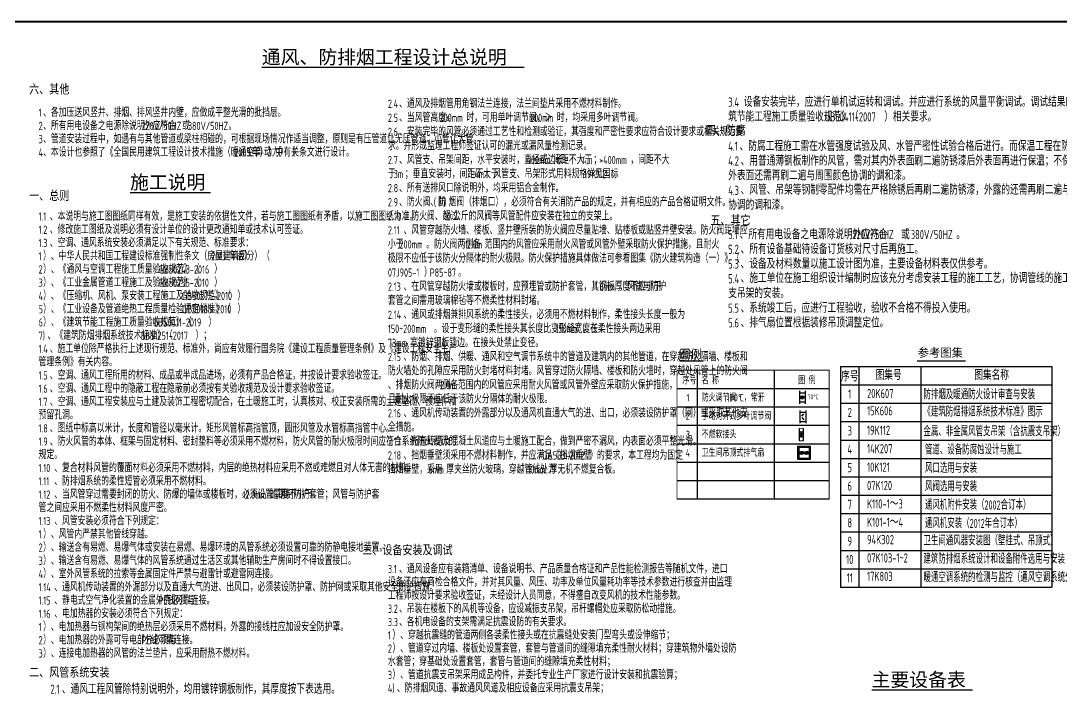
# Model space of a CAD drawing. Extents: x 1247970 to 1725648, y 860327 to 1277876.
# Drawn here: x 1297957 to 1354526, y 1211309 to 1247977 of the extents above; entities that cross this region are included whole.
import ezdxf
from ezdxf.enums import TextEntityAlignment as Align

# ---------------------------------------------------------------- set-up
doc = ezdxf.new("R2010")
doc.units = 0
doc.header["$LTSCALE"] = 1000
doc.header["$MEASUREMENT"] = 0
doc.layers.get('0').update_dxf_attribs({"color": 254})
for name, color, linetype in [('H-FBZ-DW', 3, 'Continuous'), ('H-P-FG', 11, 'Continuous'), ('H-P-FL', 6, 'Continuous'), ('H-P-FM', 6, 'Continuous'), ('H-RF-JS', 3, 'Continuous'), ('PUB_TAB', 254, 'Continuous'), ('TK', 4, 'Continuous'), ('图框', 140, 'Continuous')]:
    doc.layers.add(name, color=color, linetype=linetype)
doc.layers.add('H-P-SB', color=6, linetype='Continuous', lineweight=25)
doc.styles.add('_HZTXT', font='tssdeng.shx', dxfattribs={"width": 0.7, "bigfont": 'hztxt.shx'})
doc.styles.add('HT', font='simhei.ttf')
doc.styles.get("Standard").update_dxf_attribs({"font": 'gbenor.shx', "bigfont": 'gbcbig.shx'})

# ---------------------------------------------------------------- blocks, each defined once
blk = doc.blocks.new('A$C45E92866')
at = {"layer": 'TK', "const_width": 70}
blk.add_lwpolyline([(86, 41), (4468, 41)], dxfattribs=at)
at = {"layer": 'TK', "color": 7, "style": 'HT'}
blk.add_text('施工说明', height=751.1, dxfattribs=at).set_placement((86, 230))
blk = doc.blocks.new('PQ400')
at = {"layer": 'H-P-SB'}
h = blk.add_hatch(dxfattribs=at)
h.set_pattern_fill('ANSI31', color=256, scale=0.7, angle=90, style=0)
h.set_pattern_definition([(135, (7572.25, -160547.45), (-0.7857724106, -0.7857724106), [])])
edge = h.paths.add_edge_path()
edge.add_ellipse((245, 175), major_axis=(-70, 0), ratio=0.5, start_angle=0, end_angle=360)
edge = h.paths.add_edge_path()
edge.add_ellipse((105, 175), major_axis=(-70, 0), ratio=0.5, start_angle=0, end_angle=360)
for points in [[(350, 0), (350, 350), (0, 350), (0, 0)], [(320, 30), (320, 320), (30, 320), (30, 30)]]:
    blk.add_lwpolyline(points, close=True, dxfattribs=at)
for centre in [(105, 175), (245, 175)]:
    blk.add_ellipse(centre, major_axis=(-70, 0), ratio=0.5, dxfattribs=at)

msp = doc.modelspace()

# ---------------------------------------------------------------- linework, layer by layer
at = {"layer": 'H-P-FG', "const_width": 50}
for points in [[(1340279.5, 1225817.7), (1340503.5, 1225817.7)], [(1340503.5, 1225145.7), (1340279.5, 1225145.7)]]:
    msp.add_lwpolyline(points, dxfattribs=at)
at = {"layer": 'H-P-FL'}
for p, q in [((1340290.8, 1227853.4), (1340290.8, 1227153.4)), ((1340290.8, 1227753.4), (1340610.8, 1227753.4)), ((1340610.8, 1227853.4), (1340610.8, 1227153.4)), ((1340290.8, 1227253.4), (1340610.8, 1227253.4)), ((1340600.8, 1227503.4), (1340300.8, 1227503.4)), ((1340318.8, 1226794.4), (1340318.8, 1226094.4)), ((1340318.8, 1226694.4), (1340638.8, 1226694.4)), ((1340422.2, 1226487.8), (1340535.4, 1226600.9)), ((1340638.8, 1226794.4), (1340638.8, 1226094.4)), ((1340318.8, 1226194.4), (1340638.8, 1226194.4)), ((1340422.2, 1226400.9), (1340535.4, 1226287.8))]:
    msp.add_line(p, q, dxfattribs=at)
at = {"layer": 'H-P-FL', "const_width": 40}
for points in [[(1340458.8, 1226544.4, 1), (1340498.8, 1226544.4, 1)], [(1340458.8, 1226344.4, 1), (1340498.8, 1226344.4, 1)]]:
    msp.add_lwpolyline(points, format="xyb", close=True, dxfattribs=at)
at = {"layer": 'H-P-FL'}
msp.add_circle((1340450.8, 1227503.4), 90, dxfattribs=at)
at = {"layer": 'H-P-FM'}
for p, q in [((1340279.5, 1225817.7), (1340279.5, 1225145.7)), ((1340326.4, 1225435.4), (1340438.4, 1225338.4)), ((1340415.4, 1225649.7), (1340335.5, 1225442)), ((1340363.7, 1225649.7), (1340335.5, 1225576.4)), ((1340335.5, 1225544.1), (1340447.5, 1225447.1)), ((1340447.5, 1225598.6), (1340337.8, 1225313.7)), ((1340348.5, 1225647.1), (1340460.5, 1225550.1)), ((1340447.5, 1225464.2), (1340389.6, 1225313.7)), ((1340503.5, 1225817.7), (1340503.5, 1225145.7))]:
    msp.add_line(p, q, dxfattribs=at)
at = {"layer": 'H-RF-JS', "const_width": 70}
for points in [[(1311059.1, 1245443.4), (1325338.6, 1245443.4)], [(1333757.1, 1229480.6), (1335064.5, 1229480.6)], [(1346679, 1229480.6), (1349324, 1229480.6)], [(1344215.7, 1211588.3), (1349715.3, 1211588.3)]]:
    msp.add_lwpolyline(points, dxfattribs=at)
at = {"layer": 'PUB_TAB', "const_width": 50}
msp.add_lwpolyline([(1333636.2, 1221982), (1341910.2, 1221982), (1341910.2, 1228982), (1333636.2, 1228982)], close=True, dxfattribs=at)
at = {"layer": 'PUB_TAB'}
for points in [[(1334736.2, 1228982), (1334736.2, 1221982)], [(1338916.3, 1228982), (1338916.3, 1221982)], [(1333636.2, 1227982), (1341910.2, 1227982)], [(1333636.2, 1226982), (1341910.2, 1226982)], [(1333636.2, 1225982), (1341910.2, 1225982)], [(1333636.2, 1224982), (1341910.2, 1224982)], [(1333636.2, 1223982), (1341910.2, 1223982)], [(1333636.2, 1222982), (1341910.2, 1222982)], [(1333636.2, 1221982), (1341910.2, 1221982)]]:
    msp.add_lwpolyline(points, dxfattribs=at)
at = {"layer": 'TK'}
for p, q in [((1342529.4, 1229184.1), (1342529.4, 1217184.1)), ((1342529.4, 1229184.1), (1354011.7, 1229184.1)), ((1343529.4, 1229184.1), (1343529.4, 1217184.1)), ((1346902.5, 1229184.1), (1346902.5, 1217184.1)), ((1354011.7, 1229184.1), (1354011.7, 1217184.1)), ((1342529.4, 1228184.1), (1354011.7, 1228184.1)), ((1342529.4, 1227184.1), (1354011.7, 1227184.1)), ((1342529.4, 1226184.1), (1354011.7, 1226184.1)), ((1342529.4, 1225184.1), (1354011.7, 1225184.1)), ((1342529.4, 1224184.1), (1354011.7, 1224184.1)), ((1342529.4, 1223184.1), (1354011.7, 1223184.1)), ((1342529.4, 1222184.1), (1354011.7, 1222184.1)), ((1342529.4, 1221184.1), (1354011.7, 1221184.1)), ((1342529.4, 1220184.1), (1354011.7, 1220184.1)), ((1342529.4, 1219184.1), (1354011.7, 1219184.1)), ((1342529.4, 1218184.1), (1354011.7, 1218184.1)), ((1342529.4, 1217184.1), (1354011.7, 1217184.1))]:
    msp.add_line(p, q, dxfattribs=at)
at = {"layer": '图框', "const_width": 100}
msp.add_lwpolyline([(1362069.8, 1190527), (1362069.8, 1247927), (1281469.8, 1247927), (1281469.8, 1190527)], close=True, dxfattribs=at)

# ---------------------------------------------------------------- block references
at = {"color": 1}
msp.add_blockref('A$C45E92866', (1303810.2, 1238596.7), dxfattribs=at)
at = {"layer": 'H-FBZ-DW', "xscale": 2, "yscale": 2, "zscale": 2}
msp.add_blockref('PQ400', (1340196.6, 1224135.5), dxfattribs=at)

# ---------------------------------------------------------------- texts
at = {"layer": 'H-P-FL', "width": 0.8}
msp.add_text('70%%DC', height=250, dxfattribs=at).set_placement((1341037.1, 1227526.5), align=Align.MIDDLE_CENTER)
at = {"layer": 'H-RF-JS', "color": 7, "style": 'HT'}
for s, height, p in [('通风、防排烟工程设计总说明', 751.055, (1311059.1, 1245633.1)), ('图例', 450.63, (1333757.1, 1229645.4)), ('主要设备表', 751.05, (1344215.7, 1211778))]:
    msp.add_text(s, height=height, dxfattribs=at).set_placement(p)
msp.add_text(' 参考图集', height=450.63, dxfattribs=at).set_placement((1347800.1, 1229944.4), align=Align.MIDDLE)
at = {"layer": 'PUB_TAB', "style": '_HZTXT', "width": 0.7}
for s, p in [('序号', (1333933.8, 1228222)), ('名', (1334976.2, 1228222)), ('称', (1335538.4, 1228222)), ('图', (1340227.7, 1228222)), ('例', (1340789.9, 1228222)), ('1', (1334159.3, 1227282)), ('防火调节阀', (1334976.2, 1227282)), ('(70', (1336376.2, 1227282)), ('°', (1336957.7, 1227282)), ('C', (1337043.9, 1227282)), ('，常开', (1337270.1, 1227282)), (')', (1338110.1, 1227282)), ('2', (1334110.8, 1226282)), ('手动对开式多叶调节阀', (1334976.2, 1226282)), ('3', (1334110.8, 1225282)), ('不燃软接头', (1334976.2, 1225282)), ('卫生间吊顶式排气扇', (1334976.2, 1224282)), ('4', (1334105.4, 1224282))]:
    msp.add_text(s, height=400, dxfattribs=at).set_placement(p)
at = {"layer": 'TK'}
for s, height, style, width, p in [('六、其他', 500, 'HT', 0.8, (1298410.9, 1244018.4)), ('2.4', 450, '_HZTXT', 0.7, (1317917.3, 1243244.8)), ('、通风及排烟管用角钢法兰连接，法兰间垫片采用不燃材料制作。', 450, '_HZTXT', 0.7, (1318523, 1243244.8)), ('3.4', 500, '_HZTXT', 0.7, (1336422.3, 1243305.6)), ('设备安装完毕，应进行单机试运转和调试。并应进行系统的风量平衡调试。调试结果应满足《建', 500, '_HZTXT', 0.7, (1337271.7, 1243305.6)), ('1', 450, '_HZTXT', 0.7, (1298926.1, 1242757.4)), ('、各加压送风竖井、排烟、排风竖井内壁，应做成平整光滑的批挡层。', 450, '_HZTXT', 0.7, (1299168.4, 1242757.4)), ('2.5', 450, '_HZTXT', 0.7, (1317917.3, 1242479.8)), ('、当风管高度≤', 450, '_HZTXT', 0.7, (1318523, 1242479.8)), ('200mm', 450, '_HZTXT', 0.7, (1320728, 1242479.8)), ('时，可用单叶调节阀，＞', 450, '_HZTXT', 0.7, (1322181.9, 1242479.8)), ('200mm', 450, '_HZTXT', 0.7, (1325646.9, 1242479.8)), ('时，均采用多叶调节阀。', 450, '_HZTXT', 0.7, (1327100.7, 1242479.8)), ('筑节能工程施工质量验收规范》（', 500, '_HZTXT', 0.7, (1336422.3, 1242505.6)), ('GB50411-2007', 500, '_HZTXT', 0.7, (1341672.3, 1242505.6)), ('）相关要求。', 500, '_HZTXT', 0.7, (1344903.1, 1242505.6)), ('2', 450, '_HZTXT', 0.7, (1298926.1, 1242037.4)), ('、所有用电设备之电源除说明外应符合', 450, '_HZTXT', 0.7, (1299168.4, 1242037.4)), ('220V/50HZ', 450, '_HZTXT', 0.7, (1304523.4, 1242037.4)), ('或', 450, '_HZTXT', 0.7, (1306728.4, 1242037.4)), ('380V/50HZ', 450, '_HZTXT', 0.7, (1307043.4, 1242037.4)), ('四、防腐', 500, 'HT', 0.8, (1335204.3, 1241794.1, -710)), ('3', 450, '_HZTXT', 0.7, (1298926.1, 1241317.4)), ('、管道安装过程中，如遇有与其他管道或梁柱相碰的，可根据现场情况作适当调整，原则是有压管道让无压管道、小管让大管。', 450, '_HZTXT', 0.7, (1299168.4, 1241317.4)), ('。', 450, '_HZTXT', 0.7, (1309248.4, 1242037.4)), ('2.6', 450, '_HZTXT', 0.7, (1317917.3, 1241714.8)), ('、安装完毕的风管必须通过工艺性和检测或验证，其强度和严密性要求应符合设计要求或相关规范要', 450, '_HZTXT', 0.7, (1318523, 1241714.8)), ('求。并形成监理工程师签证认可的漏光或漏风量检测记录。', 450, '_HZTXT', 0.7, (1317917.3, 1240949.8)), ('4.1', 500, '_HZTXT', 0.7, (1336422.3, 1240905.6)), ('、防腐工程施工需在水管强度试验及风、水管严密性试验合格后进行。而保温工程在防腐后进行。', 500, '_HZTXT', 0.7, (1337041.5, 1240905.6)), ('4', 450, '_HZTXT', 0.7, (1298926.1, 1240597.4)), ('、本设计也参照了《全国民用建筑工程设计技术措施（暖通空调·动力）（', 450, '_HZTXT', 0.7, (1299168.4, 1240597.4)), ('2009', 450, '_HZTXT', 0.7, (1309563.4, 1240597.4)), ('年）》中有关条文进行设计。', 450, '_HZTXT', 0.7, (1310532.6, 1240597.4)), ('2.7', 450, '_HZTXT', 0.7, (1317917.3, 1240184.8)), ('、风管支、吊架间距，水平安装时，直径或边长≤', 450, '_HZTXT', 0.7, (1318523, 1240184.8)), ('400mm', 450, '_HZTXT', 0.7, (1325453, 1240184.8)), ('间距不大于', 450, '_HZTXT', 0.7, (1326906.9, 1240184.8)), ('4m', 450, '_HZTXT', 0.7, (1328481.9, 1240184.8)), ('；', 450, '_HZTXT', 0.7, (1329087.7, 1240184.8)), ('>400mm', 450, '_HZTXT', 0.7, (1329402.7, 1240184.8)), ('，间距不大', 450, '_HZTXT', 0.7, (1331098.8, 1240184.8)), ('4.2', 500, '_HZTXT', 0.7, (1336422.3, 1240105.6)), ('、用普通薄钢板制作的风管，需对其内外表面刷二遍防锈漆后外表面再进行保温；不保温的风管', 500, '_HZTXT', 0.7, (1337095.4, 1240105.6)), ('于', 450, '_HZTXT', 0.7, (1317917.3, 1239419.8)), ('3m', 450, '_HZTXT', 0.7, (1318232.3, 1239419.8)), ('；垂直安装时，间距不大于', 450, '_HZTXT', 0.7, (1318838, 1239419.8)), ('4m', 450, '_HZTXT', 0.7, (1322618, 1239419.8)), ('。风管支、吊架形式用料规格详见国标', 450, '_HZTXT', 0.7, (1323223.8, 1239419.8)), ('19K112', 450, '_HZTXT', 0.7, (1328578.8, 1239419.8)), ('。', 450, '_HZTXT', 0.7, (1330044.8, 1239419.8)), ('外表面还需再刷二遍与周围颜色协调的调和漆。', 500, '_HZTXT', 0.7, (1336422.3, 1239305.6)), ('2.8', 450, '_HZTXT', 0.7, (1317917.3, 1238654.8)), ('、所有送排风口除说明外，均采用铝合金制作。', 450, '_HZTXT', 0.7, (1318523, 1238654.8)), ('4.3', 500, '_HZTXT', 0.7, (1336422.3, 1238505.6)), ('、风管、吊架等钢制零配件均需在严格除锈后再刷二遍防锈漆，外露的还需再刷二遍与周围颜色', 500, '_HZTXT', 0.7, (1337095.4, 1238528.6)), ('一、总则', 500, 'HT', 0.8, (1298410.9, 1238232.4)), ('2.9', 450, '_HZTXT', 0.7, (1317917.3, 1237889.8)), ('、防火阀、防', 450, '_HZTXT', 0.7, (1318523, 1237889.8)), ('(', 450, '_HZTXT', 0.7, (1320413, 1237889.8)), ('排', 450, '_HZTXT', 0.7, (1320655.3, 1237889.8)), (')', 450, '_HZTXT', 0.7, (1320970.3, 1237889.8)), ('烟阀（排烟口），必须符合有关消防产品的规定，并有相应的产品合格证明文件。', 450, '_HZTXT', 0.7, (1321212.7, 1237889.8)), ('协调的调和漆。', 500, '_HZTXT', 0.7, (1336422.3, 1237705.6)), ('1.1', 450, '_HZTXT', 0.7, (1298926.1, 1237113.4)), ('、本说明与施工图图纸同样有效，是施工安装的依据性文件，若与施工图图纸有矛盾，以施工图图纸为准。', 450, '_HZTXT', 0.7, (1299531.8, 1237113.4)), ('2.10', 450, '_HZTXT', 0.7, (1317917.3, 1237124.8)), ('、防火阀、超过', 450, '_HZTXT', 0.7, (1318765.3, 1237124.8)), ('10', 450, '_HZTXT', 0.7, (1320970.3, 1237124.8)), ('公斤的风阀等风管配件应安装在独立的支架上。', 450, '_HZTXT', 0.7, (1321455, 1237124.8)), ('五、其它', 500, 'HT', 0.8, (1335456.7, 1236894.3)), ('1.2', 450, '_HZTXT', 0.7, (1298926.1, 1236393.4)), ('、修改施工图纸及说明必须有设计单位的设计更改通知单或技术认可签证。', 450, '_HZTXT', 0.7, (1299531.8, 1236393.4)), ('2.11', 450, '_HZTXT', 0.7, (1317917.3, 1236359.8)), ('、风管穿越防火墙、楼板、竖井壁所装的防火阀应尽量贴墙、贴楼板或贴竖井壁安装。防火阀距墙应', 450, '_HZTXT', 0.7, (1318765.3, 1236359.8)), ('5.1', 500, '_HZTXT', 0.7, (1336422.3, 1236105.6)), ('、所有用电设备之电源除说明外应符合', 500, '_HZTXT', 0.7, (1337041.5, 1236105.6)), ('220V/50HZ', 500, '_HZTXT', 0.7, (1343167.9, 1236105.6)), ('或', 500, '_HZTXT', 0.7, (1345821.2, 1236105.6)), ('380V/50HZ', 500, '_HZTXT', 0.7, (1346347.6, 1236105.6)), ('1.3', 450, '_HZTXT', 0.7, (1298926.1, 1235673.4)), ('、空调、通风系统安装必须满足以下有关规范、标准要求：', 450, '_HZTXT', 0.7, (1299531.8, 1235673.4)), ('小于', 450, '_HZTXT', 0.7, (1317917.3, 1235594.8)), ('200mm', 450, '_HZTXT', 0.7, (1318547.3, 1235594.8)), ('。防火阀两侧各', 450, '_HZTXT', 0.7, (1320001.1, 1235594.8)), ('2.0m', 450, '_HZTXT', 0.7, (1322206.1, 1235594.8)), ('范围内的风管应采用耐火风管或风管外壁采取防火保护措施，且耐火', 450, '_HZTXT', 0.7, (1323175.3, 1235594.8)), ('。', 500, '_HZTXT', 0.7, (1348824.5, 1236105.6)), ('5.2', 500, '_HZTXT', 0.7, (1336422.3, 1235305.6)), ('、所有设备基础待设备订货核对尺寸后再施工。', 500, '_HZTXT', 0.7, (1337095.4, 1235305.6)), ('1', 450, '_HZTXT', 0.7, (1298926.1, 1234953.4)), ('）、中华人民共和国工程建设标准强制性条文（房屋建筑部分）（', 450, '_HZTXT', 0.7, (1299168.4, 1234953.4)), ('2013', 450, '_HZTXT', 0.7, (1308303.4, 1234953.4)), ('年版）', 450, '_HZTXT', 0.7, (1309272.6, 1234953.4)), ('极限不应低于该防火分隔体的耐火极限。防火保护措施具体做法可参看图集《防火建筑构造（一）》（', 450, '_HZTXT', 0.7, (1317917.3, 1234829.8)), ('5.3', 500, '_HZTXT', 0.7, (1336422.3, 1234505.6)), ('、设备及材料数量以施工设计图为准，主要设备材料表仅供参考。', 500, '_HZTXT', 0.7, (1337095.4, 1234505.6)), ('2', 450, '_HZTXT', 0.7, (1298926.1, 1234233.4)), ('）、《通风与空调工程施工质量验收规范》（', 450, '_HZTXT', 0.7, (1299168.4, 1234233.4)), ('GB50243-2016', 450, '_HZTXT', 0.7, (1305468.4, 1234233.4)), ('）', 450, '_HZTXT', 0.7, (1308473, 1234233.4)), ('07J905-1', 450, '_HZTXT', 0.7, (1317917.3, 1234064.8)), ('）', 450, '_HZTXT', 0.7, (1319880, 1234064.8)), ('P85~87', 450, '_HZTXT', 0.7, (1320195, 1234064.8)), ('3', 450, '_HZTXT', 0.7, (1298926.1, 1233513.4)), ('）、《工业金属管道工程施工及验收规范》（', 450, '_HZTXT', 0.7, (1299168.4, 1233513.4)), ('GB50235-2010', 450, '_HZTXT', 0.7, (1305468.4, 1233513.4)), ('）', 450, '_HZTXT', 0.7, (1308473, 1233513.4)), ('、在风管穿越防火墙或楼板时，应预埋管或防护套管，其钢板厚度不应小于', 450, '_HZTXT', 0.7, (1318765.3, 1233299.8)), ('。', 450, '_HZTXT', 0.7, (1321733.6, 1234064.8)), ('，风管与防护', 450, '_HZTXT', 0.7, (1330493, 1233299.8)), ('5.4', 500, '_HZTXT', 0.7, (1336422.3, 1233705.6)), ('、施工单位在施工组织设计编制时应该充分考虑安装工程的施工工艺，协调管线的施工顺序以及', 500, '_HZTXT', 0.7, (1337095.4, 1233728.6)), ('4', 450, '_HZTXT', 0.7, (1298926.1, 1232793.4)), ('）、《压缩机、风机、泵安装工程施工及验收规范》（', 450, '_HZTXT', 0.7, (1299168.4, 1232793.4)), ('GB50275-2010', 450, '_HZTXT', 0.7, (1306728.4, 1232793.4)), ('）', 450, '_HZTXT', 0.7, (1309733, 1232793.4)), ('2.13', 450, '_HZTXT', 0.7, (1317917.3, 1233299.8)), ('1.6mm', 450, '_HZTXT', 0.7, (1329160.3, 1233299.8)), ('支吊架的安装。', 500, '_HZTXT', 0.7, (1336422.3, 1232905.6)), ('套管之间需用玻璃棉毡等不燃柔性材料封堵。', 450, '_HZTXT', 0.7, (1317917.3, 1232534.8)), ('、系统竣工后，应进行工程验收，验收不合格不得投入使用。', 500, '_HZTXT', 0.7, (1337095.4, 1232105.6)), ('5', 450, '_HZTXT', 0.7, (1298926.1, 1232073.4)), ('）、《工业设备及管道绝热工程质量检验评定标准》（', 450, '_HZTXT', 0.7, (1299168.4, 1232073.4)), ('GB50185-2010', 450, '_HZTXT', 0.7, (1306728.4, 1232073.4)), ('）', 450, '_HZTXT', 0.7, (1309733, 1232073.4)), ('2.14', 450, '_HZTXT', 0.7, (1317917.3, 1231769.8)), ('、通风或排烟兼排风系统的柔性接头，必须用不燃材料制作，柔性接头长度一般为', 450, '_HZTXT', 0.7, (1318765.3, 1231769.8)), ('5.5', 500, '_HZTXT', 0.7, (1336422.3, 1232105.6)), ('6', 450, '_HZTXT', 0.7, (1298926.1, 1231353.4)), ('）、《建筑节能工程施工质量验收规范》（', 450, '_HZTXT', 0.7, (1299168.4, 1231353.4)), ('GB50411-2019', 450, '_HZTXT', 0.7, (1305153.4, 1231353.4)), ('）', 450, '_HZTXT', 0.7, (1308158, 1231353.4)), ('。设于变形缝的柔性接头其长度比变形缝宽度长', 450, '_HZTXT', 0.7, (1320413, 1231004.8)), ('5.6', 500, '_HZTXT', 0.7, (1336422.3, 1231305.6)), ('、排气扇位置根据装修吊顶调整定位。', 500, '_HZTXT', 0.7, (1337095.4, 1231305.6)), ('7)', 450, '_HZTXT', 0.7, (1298926.1, 1230633.4)), ('、《建筑防烟排烟系统技术标准》（', 450, '_HZTXT', 0.7, (1299410.7, 1230633.4)), ('GB51251-2017', 450, '_HZTXT', 0.7, (1304450.7, 1230633.4)), ('）；', 450, '_HZTXT', 0.7, (1307455.3, 1230633.4)), ('150~200mm', 450, '_HZTXT', 0.7, (1317917.3, 1231004.8)), ('150mm', 450, '_HZTXT', 0.7, (1327028, 1231004.8)), ('，在柔性接头两边采用', 450, '_HZTXT', 0.7, (1328481.9, 1231004.8)), ('、施工单位除严格执行上述现行规范、标准外，尚应有效履行国务院《建设工程质量管理条例》及《建设工程安全生产', 450, '_HZTXT', 0.7, (1299531.8, 1229913.4)), ('73mm', 450, '_HZTXT', 0.7, (1317917.3, 1230239.8)), ('宽镀锌钢板锁边。在接头处禁止变径。', 450, '_HZTXT', 0.7, (1319128.8, 1230239.8)), ('1.4', 450, '_HZTXT', 0.7, (1298926.1, 1229913.4)), ('2.15', 450, '_HZTXT', 0.7, (1317917.3, 1229474.8)), ('、防烟、排烟、供暖、通风和空气调节系统中的管道及建筑内的其他管道，在穿越防火隔墙、楼板和', 450, '_HZTXT', 0.7, (1318765.3, 1229474.8)), ('管理条例》有关内容。', 450, '_HZTXT', 0.7, (1298926.1, 1229193.4)), ('1.5', 450, '_HZTXT', 0.7, (1298926.1, 1228473.4)), ('、空调、通风工程所用的材料、成品或半成品进场，必须有产品合格证，并按设计要求验收签证。', 450, '_HZTXT', 0.7, (1299531.8, 1228473.4)), ('防火墙处的孔隙应采用防火封堵材料封堵。风管穿过防火隔墙、楼板和防火墙时，穿越处风管上的防火阀', 450, '_HZTXT', 0.7, (1317917.3, 1228709.8)), ('图集号', 500, '_HZTXT', 0.7, (1344433.4, 1228455.9)), ('图集名称', 500, '_HZTXT', 0.7, (1349795.9, 1228455.9)), ('1.6', 450, '_HZTXT', 0.7, (1298926.1, 1227753.4)), ('、空调、通风工程中的隐蔽工程在隐蔽前必须按有关验收规范及设计要求验收签证。', 450, '_HZTXT', 0.7, (1299531.8, 1227753.4)), ('、排烟防火阀两侧各', 450, '_HZTXT', 0.7, (1317917.3, 1227944.8)), ('2.0m', 450, '_HZTXT', 0.7, (1320752.3, 1227944.8)), ('范围内的风管应采用耐火风管或风管外壁应采取防火保护措施，', 450, '_HZTXT', 0.7, (1321721.5, 1227944.8)), ('且耐火极限不应低于该防火分隔体的耐火极限。', 450, '_HZTXT', 0.7, (1317917.3, 1227179.8)), ('20K607', 500, '_HZTXT', 0.7, (1343969.6, 1227460.6)), ('防排烟及暖通防火设计审查与安装', 500, '_HZTXT', 0.6, (1347036.1, 1227401.6)), ('1.7', 450, '_HZTXT', 0.7, (1298926.1, 1227033.4)), ('、空调、通风工程安装应与土建及装饰工程密切配合，在土暖施工时，认真核对、校正安装所需的土建基础、预埋件和', 450, '_HZTXT', 0.7, (1299531.8, 1227033.4)), ('15K606', 500, '_HZTXT', 0.7, (1343969.6, 1226522.8)), ('《建筑防烟排烟系统技术标准》图示', 500, '_HZTXT', 0.6, (1347036.1, 1226463.8)), ('预留孔洞。', 450, '_HZTXT', 0.7, (1298926.1, 1226313.4)), ('2.16', 450, '_HZTXT', 0.7, (1317917.3, 1226414.8)), ('、通风机传动装置的外露部分以及通风机直通大气的进、出口，必须装设防护罩（网）或采取其他安', 450, '_HZTXT', 0.7, (1318765.3, 1226414.8)), ('1.8', 450, '_HZTXT', 0.7, (1298926.1, 1225593.4)), ('、图纸中标高以米计，长度和管径以毫米计。矩形风管标高指管顶，圆形风管及水管标高指管中心。', 450, '_HZTXT', 0.7, (1299531.8, 1225593.4)), ('全措施。', 450, '_HZTXT', 0.7, (1317917.3, 1225649.8)), ('19K112', 500, '_HZTXT', 0.7, (1343969.6, 1225460.6)), ('金属、非金属风管支吊架（含抗震支吊架）', 500, '_HZTXT', 0.6, (1347036.1, 1225396.8)), ('1.9', 450, '_HZTXT', 0.7, (1298926.1, 1224873.4)), ('、防火风管的本体、框架与固定材料、密封垫料等必须采用不燃材料，防火风管的耐火极限时间应符合系统防火设计的', 450, '_HZTXT', 0.7, (1299531.8, 1224873.4)), ('2.17', 450, '_HZTXT', 0.7, (1317917.3, 1224884.8)), ('、所有砖砌及混凝土风道应与土暖施工配合，做到严密不漏风，内表面必须平整光滑。', 450, '_HZTXT', 0.7, (1318765.3, 1224884.8)), ('14K207', 500, '_HZTXT', 0.7, (1343969.6, 1224460.6)), ('管道、设备防腐蚀设计与施工', 500, '_HZTXT', 0.6, (1347118.1, 1224399.7)), ('规定。', 450, '_HZTXT', 0.7, (1298926.1, 1224153.4)), ('2.18', 450, '_HZTXT', 0.7, (1317917.3, 1224119.8)), ('、挡烟垂壁须采用不燃材料制作，并应满足《挡烟垂壁', 450, '_HZTXT', 0.7, (1318765.3, 1224119.8)), ('GA533-2012', 450, '_HZTXT', 0.7, (1326325.3, 1224119.8)), ('》的要求，本工程均为固定', 450, '_HZTXT', 0.7, (1328857.5, 1224119.8)), ('1.10', 450, '_HZTXT', 0.7, (1298926.1, 1223433.4)), ('、复合材料风管的覆面材料必须采用不燃材料，内层的绝热材料应采用不燃或难燃且对人体无害的材料。', 450, '_HZTXT', 0.7, (1299774.2, 1223433.4)), ('挡烟垂壁，采用', 450, '_HZTXT', 0.7, (1317917.3, 1223354.8)), ('6mm', 450, '_HZTXT', 0.7, (1320122.3, 1223354.8)), ('厚夹丝防火玻璃，穿越管线处为', 450, '_HZTXT', 0.7, (1321091.5, 1223354.8)), ('10mm', 450, '_HZTXT', 0.7, (1325501.5, 1223354.8)), ('厚无机不燃复合板。', 450, '_HZTXT', 0.7, (1326713, 1223354.8)), ('10K121', 500, '_HZTXT', 0.7, (1343969.6, 1223460.6)), ('风口选用与安装', 500, '_HZTXT', 0.6, (1347118.1, 1223399.7)), ('1.11', 450, '_HZTXT', 0.7, (1298926.1, 1222713.4)), ('、防排烟系统的柔性短管必须采用不燃材料。', 450, '_HZTXT', 0.7, (1299774.2, 1222713.4)), ('、当风管穿过需要封闭的防火、防爆的墙体或楼板时，必须设置厚度不小于', 450, '_HZTXT', 0.7, (1299774.2, 1221993.4)), ('的钢制防护套管；风管与防护套', 450, '_HZTXT', 0.7, (1311501.8, 1221993.4)), ('07K120', 500, '_HZTXT', 0.7, (1343969.6, 1222460.6)), ('风阀选用与安装', 500, '_HZTXT', 0.6, (1347118.1, 1222399.7)), ('1.12', 450, '_HZTXT', 0.7, (1298926.1, 1221993.4)), ('2.0mm', 450, '_HZTXT', 0.7, (1310169.2, 1221993.4)), ('K110-1～3', 500, '_HZTXT', 0.7, (1343969.6, 1221460.6)), ('通风机附件安装（2002合订本）', 500, '_HZTXT', 0.6, (1347118.1, 1221399.7)), ('管之间应采用不燃柔性材料风度严密。', 450, '_HZTXT', 0.7, (1298926.1, 1221273.4)), ('1.13', 450, '_HZTXT', 0.7, (1298926.1, 1220553.4)), ('、风管安装必须符合下列规定：', 450, '_HZTXT', 0.7, (1299774.2, 1220553.4)), ('K101-1～4', 500, '_HZTXT', 0.7, (1343969.6, 1220460.6)), ('通风机安装（2012年合订本）', 500, '_HZTXT', 0.6, (1347118.1, 1220399.7)), ('1', 450, '_HZTXT', 0.7, (1298926.1, 1219833.4)), ('）、风管内严禁其他管线穿越。', 450, '_HZTXT', 0.7, (1299168.4, 1219833.4)), ('94K302', 500, '_HZTXT', 0.7, (1343969.6, 1219514.5)), ('卫生间通风器安装图（壁挂式、吊顶式）', 500, '_HZTXT', 0.6, (1347036.1, 1219455.5)), ('2', 450, '_HZTXT', 0.7, (1298926.1, 1219113.4)), ('）、输送含有易燃、易爆气体或安装在易燃、易爆环境的风管系统必须设置可靠的防静电接地装置。', 450, '_HZTXT', 0.7, (1299168.4, 1219113.4)), ('三、设备安装及调试', 500, 'HT', 0.8, (1316523.5, 1218967.2)), ('3', 450, '_HZTXT', 0.7, (1298926.1, 1218393.4)), ('）、输送含有易燃、易爆气体的风管系统通过生活区或其他辅助生产房间时不得设置接口。', 450, '_HZTXT', 0.7, (1299168.4, 1218393.4)), ('07K103-1~2', 500, '_HZTXT', 0.7, (1343969.6, 1218522.8)), ('建筑防排烟系统设计和设备附件选用与安装', 500, '_HZTXT', 0.6, (1347036.1, 1218463.8)), ('4', 450, '_HZTXT', 0.7, (1298926.1, 1217673.4)), ('）、室外风管系统的拉索等金属固定件严禁与避雷针或避雷网连接。', 450, '_HZTXT', 0.7, (1299168.4, 1217673.4)), ('3.1', 450, '_HZTXT', 0.7, (1317917.3, 1217942.5)), ('、通风设备应有装箱清单、设备说明书、产品质量合格证和产品性能检测报告等随机文件，进口', 450, '_HZTXT', 0.7, (1318523, 1217942.5)), ('17K803', 500, '_HZTXT', 0.7, (1343969.6, 1217522.8)), ('暖通空调系统的检测与监控（通风空调系统分册）', 500, '_HZTXT', 0.6, (1347036.1, 1217463.8)), ('1.14', 450, '_HZTXT', 0.7, (1298926.1, 1216953.4)), ('、通风机传动装置的外漏部分以及直通大气的进、出风口，必须装设防护罩、防护网或采取其他安全防护措施。', 450, '_HZTXT', 0.7, (1299774.2, 1216953.4)), ('设备还应有商检合格文件，并对其风量、风压、功率及单位风量耗功率等技术参数进行核查并由监理', 450, '_HZTXT', 0.7, (1317917.3, 1217222.5)), ('工程师按设计要求验收签证，未经设计人员同意，不得擅自改变风机的技术性能参数。', 450, '_HZTXT', 0.7, (1317917.3, 1216502.5)), ('1.15', 450, '_HZTXT', 0.7, (1298926.1, 1216233.4)), ('、静电式空气净化装置的金属外壳必须与', 450, '_HZTXT', 0.7, (1299774.2, 1216233.4)), ('PE', 450, '_HZTXT', 0.7, (1305444.2, 1216233.4)), ('线可靠连接。', 450, '_HZTXT', 0.7, (1305928.8, 1216233.4)), ('3.2', 450, '_HZTXT', 0.7, (1317917.3, 1215782.5)), ('、吊装在楼板下的风机等设备，应设减振支吊架，吊杆螺帽处应采取防松动措施。', 450, '_HZTXT', 0.7, (1318523, 1215782.5)), ('1.16', 450, '_HZTXT', 0.7, (1298926.1, 1215513.4)), ('、电加热器的安装必须符合下列规定：', 450, '_HZTXT', 0.7, (1299774.2, 1215513.4)), ('1', 450, '_HZTXT', 0.7, (1298926.1, 1214793.4)), ('）、电加热器与钢构架间的绝热层必须采用不燃材料，外露的接线柱应加设安全防护罩。', 450, '_HZTXT', 0.7, (1299168.4, 1214793.4)), ('3.3', 450, '_HZTXT', 0.7, (1317917.3, 1215062.5)), ('、各机电设备的支架需满足抗震设防的有关要求。', 450, '_HZTXT', 0.7, (1318523, 1215062.5)), ('）、电加热器的外露可导电部分必须与', 450, '_HZTXT', 0.7, (1299168.4, 1214073.4)), ('线可靠连接。', 450, '_HZTXT', 0.7, (1305008, 1214073.4)), ('1', 450, '_HZTXT', 0.7, (1317917.3, 1214342.5)), ('）、穿越抗震缝的管道两侧各装柔性接头或在抗震缝处安装门型弯头或设伸缩节；', 450, '_HZTXT', 0.7, (1318159.6, 1214342.5)), ('2', 450, '_HZTXT', 0.7, (1298926.1, 1214073.4)), ('PE', 450, '_HZTXT', 0.7, (1304523.4, 1214073.4)), ('2', 450, '_HZTXT', 0.7, (1317917.3, 1213622.5)), ('）、管道穿过内墙、楼板处设置套管，套管与管道间的缝隙填充柔性耐火材料；穿建筑物外墙处设防', 450, '_HZTXT', 0.7, (1318159.6, 1213622.5)), ('3', 450, '_HZTXT', 0.7, (1298926.1, 1213353.4)), ('）、连接电加热器的风管的法兰垫片，应采用耐热不燃材料。', 450, '_HZTXT', 0.7, (1299168.4, 1213353.4)), ('二、风管系统安装', 500, 'HT', 0.8, (1298410.9, 1212313)), ('水套管；穿基础处设置套管，套管与管道间的缝隙填充柔性材料；', 450, '_HZTXT', 0.7, (1317917.3, 1212902.5)), ('3', 450, '_HZTXT', 0.7, (1317917.3, 1212182.5)), ('）、管道抗震支吊架采用成品构件，并委托专业生产厂家进行设计安装和抗震验算；', 450, '_HZTXT', 0.7, (1318159.6, 1212182.5)), ('2.1', 500, '_HZTXT', 0.7, (1299569.5, 1211386)), ('、通风工程风管除特别说明外，均用镀锌钢板制作，其厚度按下表选用。', 500, '_HZTXT', 0.7, (1300188.8, 1211386)), ('4)', 450, '_HZTXT', 0.7, (1317917.3, 1211462.5)), ('、防排烟风道、事故通风风道及相应设备应采用抗震支吊架；', 450, '_HZTXT', 0.7, (1318401.9, 1211462.5))]:
    msp.add_text(s, height=height, dxfattribs=dict(at, style=style, width=width)).set_placement(p)
at = {"layer": 'TK', "style": '_HZTXT', "width": 0.7}
for s, p in [('序号', (1343029.4, 1228684.1)), ('1', (1343029.4, 1227684.1)), ('2', (1343029.4, 1226684.1)), ('3', (1343029.4, 1225684.1)), ('4', (1343029.4, 1224684.1)), ('5', (1343029.4, 1223684.1)), ('6', (1343029.4, 1222684.1)), ('7', (1343029.4, 1221684.1)), ('8', (1343029.4, 1220684.1)), ('9', (1343029.4, 1219684.1)), ('10', (1343029.4, 1218684.1)), ('11', (1343029.4, 1217684.1))]:
    msp.add_text(s, height=500, dxfattribs=at).set_placement(p, align=Align.MIDDLE)

doc.saveas('drawing.dxf')
